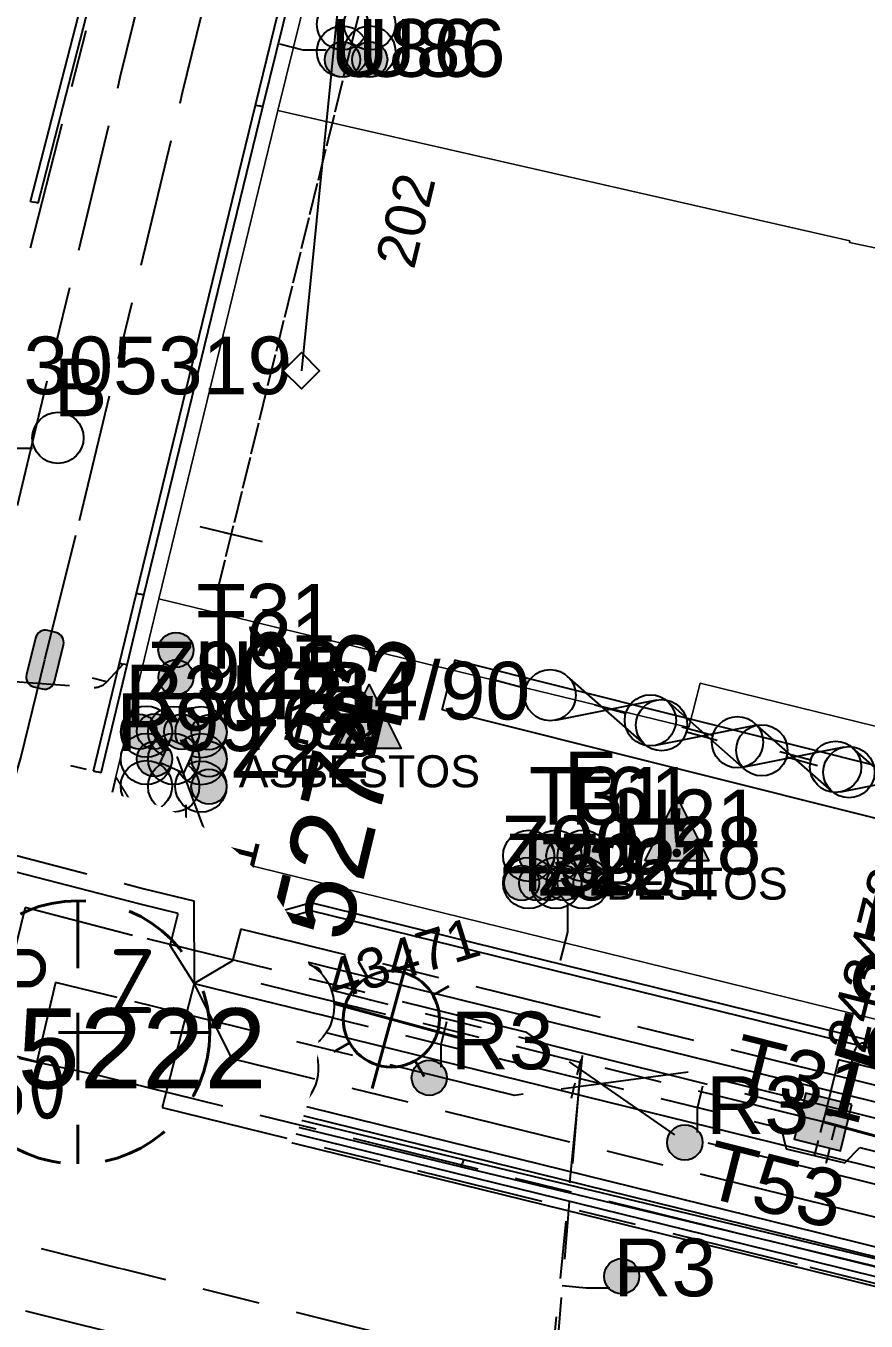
# Model space of a CAD drawing. Header units: metres. Extents: x 313711 to 315840, y 6256069 to 6257554.
# Drawn here: x 315172.16 to 315198.37, y 6256547.59 to 6256588.02 of the extents above; entities that cross this region are included whole.
import ezdxf
from ezdxf.enums import TextEntityAlignment as Align

# ---------------------------------------------------------------- set-up
doc = ezdxf.new("R2010")
doc.units = ezdxf.units.M
for name, pattern in [('Cable Exist OH', [1, 1, 0]), ('Cable Exist UG', [8.2, 4, -1.2, 1.8, -1.2]), ('Dash', [5, 3, -2]), ('DASHED', [0.75, 0.5, -0.25])]:
    doc.linetypes.add(name, pattern=pattern)
doc.layers.get('0').update_dxf_attribs({"color": 6})
for name, color, linetype in [('_User DUCT CONFIGS', 7, 'Continuous'), ('_User EARTHING', 7, 'Continuous'), ('Duct_SP_EXT', 7, 'Continuous'), ('Equip_HV_EXT', 7, 'Continuous'), ('Equip_LV_EXT', 7, 'Continuous'), ('Equip_SL_EXT', 7, 'Continuous'), ('Equip_SP_SL_EXT', 7, 'Continuous'), ('Mains_HV_EXT', 7, 'Continuous'), ('Mains_LV_EXT', 7, 'Continuous'), ('Mains_SL_EXT', 7, 'Continuous'), ('Mains_TR_EXT', 7, 'Continuous'), ('Services_SP_EXT', 7, 'Continuous'), ('Sub_LV_EXT', 7, 'Continuous'), ('SupportsUG_SP_LV_EXT', 7, 'Continuous'), ('SupportsUG_SP_LV_SL_EXT', 7, 'Continuous'), ('Trench_SP_EXT', 7, 'Continuous'), ('UG_Details_SP_MISC', 7, 'Continuous')]:
    doc.layers.add(name, color=color, linetype=linetype)
doc.layers.add('Cadastre Land Parcels_SP_EXT', color=9, linetype='Continuous', lineweight=5)
doc.layers.add('Cadastre Roads_SP_EXT', color=9, linetype='Continuous', lineweight=5)
doc.layers.add('UNKNOWN_FEATURES', color=1, linetype='DASHED', plot=False)
doc.styles.add('COLUMN_LABEL', font='arial.ttf')
doc.styles.add('iecARIAL', font='arial.ttf', dxfattribs={"height": 2})
doc.styles.add('iecNAME', font='times.ttf')
doc.styles.add('IESYMBOL1', font='isocp.shx')
doc.styles.add('PIT_LABEL', font='arial.ttf')
doc.styles.add('POLE_LABEL', font='arial.ttf')
doc.styles.add('SLCP_LABEL', font='arial.ttf', dxfattribs={"height": 3.5})
doc.styles.get("Standard").update_dxf_attribs({"font": 'arial.ttf'})
doc.linetypes.add('Cable E UG', pattern='A,6,-0.5,["E",Standard,S=1.7,R=0,X=0.5,Y=-1],-2.9', length=9.4)
doc.linetypes.add('Cable P UG', pattern='A,6,-0.5,["P",Standard,S=1.7,R=0,X=0.5,Y=-1],-2.9', length=9.4)

# ---------------------------------------------------------------- blocks, each defined once
blk = doc.blocks.new('COLUMN_EXT')
blk.add_hatch(color=256).paths.add_polyline_path([(-1.485, 1.485), (-1.485, -1.485), (1.485, -1.485), (1.485, 1.485)])
blk.add_lwpolyline([(-1.485, -1.485), (1.485, -1.485), (1.485, 1.485), (-1.485, 1.485)], close=True)
for tag, height, style, flags, p in [('ASSET_NUM', 2.5, 'COLUMN_LABEL', 8, (2, 2)), ('STRUCTURE_PLANT_NUMBER', 0.2, 'POLE_LABEL', 9, (1.813, 0.031)), ('STREET_CODE', 0.2, 'COLUMN_LABEL', 9, (1.813, -0.2))]:
    blk.add_attdef(tag, text='', height=height, dxfattribs=dict(style=style, flags=flags)).set_placement(p, align=Align.MIDDLE_LEFT)
at = {"flags": 9}
for tag, p in [('OWNED_BY', (1.813, -0.6)), ('STATE', (1.813, -0.8)), ('COLUMN_TYPE', (1.813, -0.4)), ('STREETNAME', (1.813, -1.6)), ('USAGE', (1.813, -1)), ('LEGEND', (1.813, -1.2)), ('LOCATION', (1.813, -1.4)), ('SUBURB', (1.813, -1.8)), ('NOTES', (1.813, -2))]:
    blk.add_attdef(tag, text='', height=0.2, dxfattribs=at).set_placement(p, align=Align.MIDDLE_LEFT)
at = {"flags": 1}
blk.add_attdef('Z', (1.813, -2.351), '', height=0.2, dxfattribs=at)
blk = doc.blocks.new('PILLAR_EXT')
blk.add_hatch(color=256).paths.add_polyline_path([(-2.475, 0.99), (-2.475, -0.99), (2.475, -0.99), (2.475, 0.99)])
blk.add_lwpolyline([(-2.475, -0.99), (2.475, -0.99), (2.475, 0.99), (-2.475, 0.99)], close=True)
at = {"style": 'iecARIAL', "flags": 8}
blk.add_attdef('ASSET_NUM', (1.5, 3.5), '', height=2.5, dxfattribs=at)
for tag, p, flags in [('OWNED_BY', (0, -0.2), 9), ('STATE', (0, -0.4), 9), ('SUPPORT_TYPE', (0, -0.6), 9), ('USAGE', (0, -0.8), 9), ('LEGEND', (0, -1), 9), ('STREETNAME', (0, -1.8), 9), ('LOCATION', (0, -1.2), 9), ('NOTES', (0, -1.4), 9), ('PARENT', (0, -1.6), 9), ('SUBURB', (0, -2), 1)]:
    blk.add_attdef(tag, p, '', height=0.2, dxfattribs=dict(flags=flags))
blk = doc.blocks.new('DUCT_EXT')
blk.add_circle((0, 0.8), 0.8)
at = {"flags": 1}
blk.add_attdef('Z', (0, 0), '', height=0.2, dxfattribs=at)
at = {"flags": 9}
for tag, p in [('DUCT_CODE', (0, 0)), ('XSECT_TYPE', (0, -0.2)), ('FB_REFERENCE', (0, -0.4)), ('STATE', (0, -0.6)), ('NOTES', (0, -0.8))]:
    blk.add_attdef(tag, text='', height=0.2, dxfattribs=at).set_placement(p, align=Align.MIDDLE_LEFT)
blk = doc.blocks.new('SL_LANTERN_EXT')
at = {"lineweight": 40}
for p, q in [((0, 1.968), (0, 6.468)), ((-1.459, 5.676), (-1.061, 5.278)), ((1.458, 5.676), (1.06, 5.278)), ((-2.25, 4.218), (2.25, 4.218)), ((-1.459, 2.759), (-1.061, 3.157)), ((1.458, 2.759), (1.06, 3.157)), ((0, 0), (0, 2.721))]:
    blk.add_line(p, q, dxfattribs=at)
blk.add_circle((0, 4.218), 1.5, dxfattribs=at)
at = {"style": 'iecARIAL', "flags": 8}
blk.add_attdef('ASSET_NUM', (1.5, 1.5), '', height=2.5, dxfattribs=at)
for tag, p, height, flags in [('CONSTRUCTED_VOLTAGE', (0.981, -0.653), 0.2, 9), ('CONTROL_TYPE', (0.981, -0.853), 0.2, 9), ('LNUMBER', (2.181, -3.253), 2.5, 8), ('LANTERN_PURPOSE', (0.981, -1.053), 0.2, 9), ('LANTERN_TYPE', (0.981, -1.253), 0.2, 9), ('OPERATING_VOLTAGE', (0.981, -1.653), 0.2, 9), ('NO_PHASES', (0.981, -1.453), 0.2, 9), ('ORIENTATION', (0.981, -1.853), 0.2, 9), ('OWNED_BY', (0.981, -2.053), 0.2, 9), ('STATE', (0.981, -2.253), 0.2, 9), ('USAGE', (0.981, -2.453), 0.2, 9), ('CEXIST', (0.981, -2.653), 0.2, 9), ('CNEW', (0.981, -2.853), 0.2, 9), ('CNUMBER', (0.981, -3.053), 0.2, 9), ('CREMOVE', (0.981, -3.253), 0.2, 9), ('CREPLACE', (0.981, -3.453), 0.2, 9), ('LKINGHEIGHT', (0.981, -3.653), 0.2, 9), ('LBRACKET', (0.981, -3.853), 0.2, 9), ('LBRACKETVOCAB', (0.981, -4.053), 0.2, 9), ('LCATEGORY', (0.981, -4.253), 0.2, 9), ('LCHARGE1', (0.981, -4.453), 0.2, 9), ('LCHARGE1PERCENT', (0.981, -4.653), 0.2, 9), ('LCHARGE2', (0.981, -4.853), 0.2, 9), ('LCHARGE2PERCENT', (0.981, -5.053), 0.2, 9), ('LCHARGE3', (0.981, -5.253), 0.2, 9), ('LCHARGE3PERCENT', (0.981, -5.453), 0.2, 9), ('LEXIST', (0.981, -5.653), 0.2, 9), ('LLAMP', (0.981, -5.853), 0.2, 9), ('LLAMPVOCAB', (0.981, -6.053), 0.2, 9), ('LMAST', (0.981, -6.253), 0.2, 9), ('LMASTVOCAB', (0.981, -6.453), 0.2, 9), ('LNEW', (0.981, -6.653), 0.2, 9), ('LANTNUMBER', (0.981, -6.853), 0.2, 9), ('LOUTREACH', (0.981, -7.253), 0.2, 9), ('LOUTREACHVOCAB', (0.981, -7.453), 0.2, 9), ('LRATECODE', (0.981, -7.653), 0.2, 9), ('LREMOVE', (0.981, -7.853), 0.2, 9), ('LREPLACE', (0.981, -8.053), 0.2, 9), ('LTYPE', (0.981, -8.253), 0.2, 9), ('LTYPEVOCAB', (0.981, -8.453), 0.2, 9), ('LEGEND', (0.981, -8.653), 0.2, 9), ('LOCATION', (0.981, -8.853), 0.2, 9), ('NOTES', (0.981, -9.053), 0.2, 9), ('STREETNAME', (0.981, -9.253), 0.2, 9), ('SUBURB', (0.981, -9.453), 0.2, 1)]:
    blk.add_attdef(tag, p, '', height=height, dxfattribs=dict(flags=flags))
blk = doc.blocks.new('CCP_EXT')
at = {"flags": 9}
for tag, p in [('OWNED_BY', (0, -1)), ('USAGE', (0, -1.2)), ('LEGEND', (0, -1.4)), ('LIFE_SUPPORT', (0, -1.6)), ('STATE', (0, -1.8)), ('NOTES', (0, -2))]:
    blk.add_attdef(tag, text='', height=0.2, dxfattribs=at).set_placement(p, align=Align.MIDDLE_LEFT)
blk.add_wipeout([(0, 0.566), (0.566, 0), (0, -0.566), (-0.566, 0)])
blk.add_lwpolyline([(-0.566, 0), (0, 0.566), (0.566, 0), (0, -0.566), (-0.566, 0)])
at = {"flags": 1}
blk.add_attdef('Z', (0, 0), '', height=0.2, dxfattribs=at)
at = {"flags": 9}
for tag, p in [('CCP_TYPE', (0, 0)), ('CONSTRUCTED_VOLTAGE', (0, -0.2)), ('NO_PHASES', (0, -0.4)), ('OPERATING_VOLTAGE', (0, -0.6)), ('ORIENTATION', (0, -0.8))]:
    blk.add_attdef(tag, text='', height=0.2, dxfattribs=at).set_placement(p, align=Align.MIDDLE_LEFT)
blk = doc.blocks.new('HV_STJ_EXT')
h = blk.add_hatch(color=256)
edge = h.paths.add_edge_path()
edge.add_ellipse((-0.586, 0.131), major_axis=(0.226, 0.226), ratio=1, start_angle=45, end_angle=135)
edge.add_line((-0.906, 0.131), (-0.906, -0.131))
edge.add_ellipse((-0.586, -0.131), major_axis=(0.226, 0.226), ratio=1, start_angle=135, end_angle=225)
edge.add_line((-0.586, -0.451), (0.586, -0.451))
edge.add_ellipse((0.586, -0.131), major_axis=(-0.226, 0.226), ratio=1, start_angle=135, end_angle=225)
edge.add_line((0.906, -0.131), (0.906, 0.131))
edge.add_ellipse((0.586, 0.131), major_axis=(-0.226, 0.226), ratio=1, start_angle=225, end_angle=315)
edge.add_line((0.586, 0.451), (-0.586, 0.451))
blk.add_lwpolyline([(-0.906, 0.131), (-0.906, -0.131, 0.414214), (-0.586, -0.451), (0.586, -0.451, 0.414214), (0.906, -0.131), (0.906, 0.131, 0.414214), (0.586, 0.451), (-0.586, 0.451, 0.414214)], format="xyb", close=True)
for tag, flags, p in [('ORIENTATION', 9, (1.5, 0)), ('USAGE', 9, (1.5, -0.2)), ('LEGEND', 9, (1.5, -0.4)), ('Z', 1, (1.5, -0.8)), ('NOTES', 9, (1.5, -0.6))]:
    blk.add_attdef(tag, text='', height=0.2, dxfattribs=dict(flags=flags)).set_placement(p, align=Align.MIDDLE_LEFT)
blk = doc.blocks.new('WARNING_FEATURE_EXT')
h = blk.add_hatch(color=2)
h.dxf.hatch_style = 1
h.paths.add_polyline_path([(0.001, 1.995), (-0.994, -0.001), (0.997, -0.001)])
at = {"color": 18, "true_color": 0x000000}
blk.add_lwpolyline([(-0.994, -0.001), (0.001, 1.995), (0.997, -0.001)], close=True, dxfattribs=at)
at = {"color": 18, "true_color": 0x000000, "insert": (0.001, 0.872), "char_height": 1.5, "attachment_point": 5, "line_spacing_factor": 1.5, "style": 'iecNAME'}
blk.add_mtext_dynamic_manual_height_columns('!', width=1.5, gutter_width=4, heights=[0], dxfattribs=at)
at = {"color": 2, "flags": 1}
for tag, p in [('STATE', (1.191, 2.008)), ('HAZMAT_ID', (1.191, 0.723))]:
    blk.add_attdef(tag, p, '', height=0.8, dxfattribs=at)
at = {"color": 2}
blk.add_attdef('WARNING_TYPE', text='', height=1, dxfattribs=at).set_placement((-4.067, -1.217), (4.875, -1.217), align=Align.ALIGNED)
at = {"color": 2, "flags": 1}
blk.add_attdef('WARNING_DESC', text='', height=0.8, dxfattribs=at).set_placement((1.191, -0.562), align=Align.MIDDLE_CENTER)
blk = doc.blocks.new('LV_UG_LINKS_OPEN_EXT')
for p, q in [((-0.249, 1.473), (-0.249, 2.22)), ((0.249, 1.473), (0.249, 2.22)), ((-0.249, -1.473), (-0.249, -2.22)), ((0.249, -1.473), (0.249, -2.22))]:
    blk.add_line(p, q)
at = {"flags": 9}
for tag, p in [('ACTUAL_STATUS', (0, 0)), ('CONSTRUCTED_VOLTAGE', (0, -0.2)), ('NO_PHASES', (0, -0.4)), ('OPERATING_VOLTAGE', (0, -0.6)), ('ORIENTATION', (0, -0.8)), ('STATE', (0, -1)), ('SWITCH_TYPE', (0, -1.2)), ('USAGE', (0, -1.4)), ('NOTES', (0, -1.6))]:
    blk.add_attdef(tag, text='', height=0.2, dxfattribs=at).set_placement(p, align=Align.MIDDLE_LEFT)
at = {"flags": 1}
blk.add_attdef('Z', (0, 0), '', height=0.2, dxfattribs=at)
blk.add_wipeout([(-0.249, 1.473), (-0.432, 1.43), (-0.608, 1.365), (-0.774, 1.278), (-0.928, 1.171), (-1.067, 1.045), (-1.19, 0.903), (-1.294, 0.747), (-1.377, 0.579), (-1.439, 0.402), (-1.478, 0.218), (-1.494, 0.031), (-1.486, -0.156), (-1.455, -0.341), (-1.4, -0.521), (-1.324, -0.692), (-1.227, -0.853), (-1.11, -1), (-0.976, -1.131), (-0.827, -1.244), (-0.664, -1.338), (-0.491, -1.411), (-0.311, -1.461), (-0.125, -1.489), (0.062, -1.493), (0.249, -1.473), (0.432, -1.43), (0.608, -1.365), (0.774, -1.278), (0.928, -1.171), (1.067, -1.045), (1.19, -0.903), (1.294, -0.747), (1.377, -0.579), (1.439, -0.402), (1.478, -0.218), (1.494, -0.031), (1.486, 0.156), (1.455, 0.341), (1.4, 0.521), (1.324, 0.692), (1.227, 0.853), (1.11, 1), (0.976, 1.131), (0.827, 1.244), (0.664, 1.338), (0.491, 1.411), (0.311, 1.461), (0.125, 1.489), (-0.062, 1.493)])
blk.add_lwpolyline([(0, -1.494, 1), (0, 1.494, 1)], format="xyb", close=True)
blk = doc.blocks.new('LV_UG_LINKS_CLOSED_EXT')
blk.add_wipeout([(-1.056, 1.057), (-1.18, 0.916), (-1.286, 0.761), (-1.371, 0.594), (-1.435, 0.417), (-1.476, 0.234), (-1.493, 0.047), (-1.487, -0.14), (-1.458, -0.326), (-1.406, -0.506), (-1.331, -0.678), (-1.236, -0.839), (-1.121, -0.988), (-0.988, -1.12), (-0.84, -1.235), (-0.679, -1.331), (-0.506, -1.406), (-0.326, -1.458), (-0.141, -1.487), (0.047, -1.493), (0.233, -1.476), (0.416, -1.435), (0.593, -1.371), (0.76, -1.286), (0.915, -1.181), (1.056, -1.057), (1.18, -0.916), (1.286, -0.761), (1.371, -0.594), (1.435, -0.417), (1.476, -0.234), (1.493, -0.047), (1.487, 0.14), (1.458, 0.326), (1.406, 0.506), (1.331, 0.678), (1.236, 0.839), (1.121, 0.988), (0.988, 1.12), (0.84, 1.235), (0.679, 1.331), (0.506, 1.406), (0.326, 1.458), (0.141, 1.487), (-0.047, 1.493), (-0.233, 1.476), (-0.416, 1.435), (-0.593, 1.371), (-0.76, 1.286), (-0.915, 1.181)])
for p, q in [((-0.25, -1.479), (-0.25, 1.479)), ((0.25, -1.479), (0.25, 1.479))]:
    blk.add_line(p, q)
blk.add_circle((0, 0), 1.5)
at = {"flags": 9}
for tag, p in [('ACTUAL_STATUS', (0, 0)), ('CONSTRUCTED_VOLTAGE', (0, -0.2)), ('NO_PHASES', (0, -0.4)), ('OPERATING_VOLTAGE', (0, -0.6)), ('ORIENTATION', (0, -0.8)), ('STATE', (0, -1)), ('SWITCH_TYPE', (0, -1.2)), ('USAGE', (0, -1.4)), ('NOTES', (0, -1.6))]:
    blk.add_attdef(tag, text='', height=0.2, dxfattribs=at).set_placement(p, align=Align.MIDDLE_LEFT)
at = {"flags": 1}
blk.add_attdef('Z', (0, 0), '', height=0.2, dxfattribs=at)
blk = doc.blocks.new('End Shackle_EXT')
at = {"flags": 9}
for tag, p in [('OPERATING_VOLTAGE', (0, -0.6)), ('ORIENTATION', (0, -0.8)), ('OWNED_BY', (0, -1)), ('STATE', (0, -1.2)), ('USAGE', (0, -1.4)), ('NOTES', (0, -1.6))]:
    blk.add_attdef(tag, text='', height=0.2, dxfattribs=at).set_placement(p, align=Align.MIDDLE_LEFT)
blk.add_wipeout([(0, 0.253), (1.815, 0.253), (1.815, -0.253), (0, -0.253)])
blk.add_line((1.815, -1), (1.815, 1))
at = {"flags": 1}
blk.add_attdef('Z', (0, 0), '', height=0.2, dxfattribs=at)
at = {"flags": 9}
for tag, p in [('CONNECTOR_TYPE', (0, 0)), ('CONSTRUCTED_VOLTAGE', (0, -0.2)), ('NO_PHASES', (0, -0.4))]:
    blk.add_attdef(tag, text='', height=0.2, dxfattribs=at).set_placement(p, align=Align.MIDDLE_LEFT)
blk = doc.blocks.new('CABLE_LARGE_EXT')
h = blk.add_hatch(color=256)
edge = h.paths.add_edge_path()
edge.add_arc((0, 0.55), 0.55, 0, 360)
blk.add_circle((0, 0.55), 0.55)
at = {"flags": 1}
blk.add_attdef('Z', (0, 0), '', height=0.2, dxfattribs=at)
at = {"flags": 9}
for tag, p in [('COND_CODE', (0, 0)), ('STATE', (0, -0.4)), ('FB_REFERENCE', (0, -0.2)), ('XSECT_SIZE', (0, -0.6)), ('NOTES', (0, -0.8))]:
    blk.add_attdef(tag, text='', height=0.2, dxfattribs=at).set_placement(p, align=Align.MIDDLE_LEFT)
blk = doc.blocks.new('PIT_EXT')
blk.add_hatch(color=256).paths.add_polyline_path([(-2.475, 0.99), (2.475, 0.99), (2.475, -0.99), (-2.475, -0.99)])
at = {"lineweight": -3}
blk.add_lwpolyline([(-2.475, 0.99), (2.475, 0.99), (2.475, -0.99), (-2.475, -0.99)], close=True, dxfattribs=at)
at = {"style": 'PIT_LABEL'}
for tag, height, flags, p in [('ASSET_NUM', 2.5, 8, (2, 2)), ('STREET_CODE', 0.2, 9, (0, -0.2))]:
    blk.add_attdef(tag, text='', height=height, dxfattribs=dict(at, flags=flags)).set_placement(p, align=Align.MIDDLE_LEFT)
at = {"flags": 1}
blk.add_attdef('Z', (0, 0), '', height=0.2, dxfattribs=at)
at = {"flags": 9}
for tag, p in [('OWNED_BY', (0, -0.4)), ('STATE', (0, -0.6)), ('SUPPORT_TYPE', (0, -0.8)), ('USAGE', (0, -1)), ('LOCATION', (0, -1.2)), ('NOTES', (0, -1.4))]:
    blk.add_attdef(tag, text='', height=0.2, dxfattribs=at).set_placement(p, align=Align.MIDDLE_LEFT)
blk = doc.blocks.new('SLCP_ZELL_EXT')
blk.add_wipeout([(-0.236, 7.5), (-0.706, 7.47), (-1.174, 7.411), (-1.637, 7.323), (-2.093, 7.206), (-2.542, 7.06), (-2.98, 6.887), (-3.407, 6.686), (-3.82, 6.459), (-4.218, 6.206), (-4.599, 5.929), (-4.962, 5.629), (-5.306, 5.306), (-5.629, 4.962), (-5.929, 4.599), (-6.206, 4.218), (-6.459, 3.82), (-6.686, 3.407), (-6.887, 2.98), (-7.06, 2.542), (-7.206, 2.093), (-7.323, 1.637), (-7.411, 1.174), (-7.47, 0.706), (-7.5, 0.236), (-7.5, -0.236), (-7.47, -0.706), (-7.411, -1.174), (-7.323, -1.637), (-7.206, -2.093), (-7.06, -2.542), (-6.887, -2.98), (-6.686, -3.407), (-6.459, -3.82), (-6.206, -4.218), (-5.929, -4.599), (-5.629, -4.962), (-5.306, -5.306), (-4.962, -5.629), (-4.599, -5.929), (-4.218, -6.206), (-3.82, -6.459), (-3.407, -6.686), (-2.98, -6.887), (-2.542, -7.06), (-2.093, -7.206), (-1.637, -7.323), (-1.174, -7.411), (-0.706, -7.47), (-0.236, -7.5), (0.236, -7.5), (0.706, -7.47), (1.174, -7.411), (1.637, -7.323), (2.093, -7.206), (2.542, -7.06), (2.98, -6.887), (3.407, -6.686), (3.82, -6.459), (4.218, -6.206), (4.599, -5.929), (4.962, -5.629), (5.306, -5.306), (5.629, -4.962), (5.929, -4.599), (6.206, -4.218), (6.459, -3.82), (6.686, -3.407), (6.887, -2.98), (7.06, -2.542), (7.206, -2.093), (7.323, -1.637), (7.411, -1.174), (7.47, -0.706), (7.5, -0.236), (7.5, 0.236), (7.47, 0.706), (7.411, 1.174), (7.323, 1.637), (7.206, 2.093), (7.06, 2.542), (6.887, 2.98), (6.686, 3.407), (6.459, 3.82), (6.206, 4.218), (5.929, 4.599), (5.629, 4.962), (5.306, 5.306), (4.962, 5.629), (4.599, 5.929), (4.218, 6.206), (3.82, 6.459), (3.407, 6.686), (2.98, 6.887), (2.542, 7.06), (2.093, 7.206), (1.637, 7.323), (1.174, 7.411), (0.706, 7.47), (0.236, 7.5)])
at = {"linetype": 'Dash', "lineweight": 40, "ltscale": 0.7}
for p, q in [((0, 4.109), (0, -4.109)), ((-4.109, 0), (4.109, 0))]:
    blk.add_line(p, q, dxfattribs=at)
blk.add_circle((0, 0), 4.109, dxfattribs=at)
at = {"lineweight": 40, "style": 'IESYMBOL1'}
for s, p in [('P', (-1.604, 0)), ('Z', (1.702, 0)), ('60', (-1.612, -3.312))]:
    blk.add_text(s, height=2, dxfattribs=at).set_placement(p, align=Align.BOTTOM_CENTER)
at = {"style": 'SLCP_LABEL'}
for tag, height, flags, p in [('ASSET_NUM', 2.5, 8, (2, 2)), ('STREET_CODE', 0.2, 9, (0, -0.2))]:
    blk.add_attdef(tag, text='', height=height, dxfattribs=dict(at, flags=flags)).set_placement(p, align=Align.MIDDLE_LEFT)
at = {"flags": 1}
blk.add_attdef('Z', (0, 0), '', height=0.2, dxfattribs=at)
at = {"flags": 9}
for tag, p in [('CONSTRUCTED_VOLTAGE', (0, -0.4)), ('CONTROL_TYPE', (0, -0.6)), ('NO_PHASES', (0, -0.8)), ('OPERATING_VOLTAGE', (0, -1)), ('ORIENTATION', (0, -1.2)), ('OWNED_BY', (0, -1.4)), ('USAGE', (0, -1.6)), ('STATE', (0, -2)), ('LOCATION', (0, -1.8)), ('NOTES', (0, -2.2))]:
    blk.add_attdef(tag, text='', height=0.2, dxfattribs=at).set_placement(p, align=Align.MIDDLE_LEFT)
blk = doc.blocks.new('LV_UG_DFUSE_CLOSED_EXT')
for points in [[(5.04, 0.726), (2.156, -0.717)], [(5.049, -0.707), (2.156, 0.717)], [(1, 0), (0, 0)], [(6.2, 0.013), (7.2, 0.013)]]:
    blk.add_lwpolyline(points)
for centre in [(5.4, 0.011), (1.8, 0)]:
    blk.add_circle(centre, 0.8)
at = {"flags": 9}
for tag, p in [('ACTUAL_STATUS', (0, 0)), ('CONSTRUCTED_VOLTAGE', (0, -0.2)), ('NO_PHASES', (0, -0.4)), ('OPERATING_VOLTAGE', (0, -0.6)), ('ORIENTATION', (0, -0.8)), ('STATE', (0, -1)), ('SWITCH_TYPE', (0, -1.2)), ('USAGE', (0, -1.4)), ('NOTES', (0, -1.6))]:
    blk.add_attdef(tag, text='', height=0.2, dxfattribs=at).set_placement(p, align=Align.MIDDLE_LEFT)
at = {"flags": 1}
blk.add_attdef('Z', (0, 0), '', height=0.2, dxfattribs=at)

msp = doc.modelspace()

# ---------------------------------------------------------------- linework, layer by layer
at = {"layer": '_User DUCT CONFIGS'}
for points in [[(315181.511, 6256587.267), (315180.811, 6256587.267), (315180.083, 6256587.447)], [(315172.359, 6256574.831), (315171.54, 6256574.831), (315170.584, 6256575.075)], [(315177.152, 6256567.213), (315177.152, 6256566.594)], [(315177.149, 6256563.707), (315177.149, 6256562.842), (315176.841, 6256561.628)], [(315176.81, 6256561.497), (315176.467, 6256560.274)], [(315189.056, 6256560.624), (315189.056, 6256559.734), (315188.827, 6256558.84)], [(315178.501, 6256557.88), (315178.501, 6256558.361), (315178.571, 6256558.642)], [(315178.606, 6256558.798), (315178.651, 6256558.975)], [(315185.111, 6256555.512), (315185.111, 6256556.223), (315185.292, 6256556.943)], [(315193.111, 6256553.479), (315193.111, 6256554.233), (315193.271, 6256554.934)], [(315190.37, 6256548.617), (315189.632, 6256548.617), (315188.886, 6256548.693)]]:
    msp.add_lwpolyline(points, dxfattribs=at)
at = {"layer": 'Cadastre Land Parcels_SP_EXT', "linetype": 'Continuous'}
for points in [[(315211.871, 6256587.582), (315210.39, 6256587.892), (315204.375, 6256589.21), (315201.99, 6256589.791), (315200.016, 6256590.263), (315182.238, 6256594.385), (315180.018, 6256585.379), (315197.862, 6256581.314), (315197.85, 6256581.259), (315205.569, 6256579.635), (315205.545, 6256579.523), (315206.752, 6256579.266), (315209.671, 6256578.634), (315211.871, 6256587.582)], [(315204.202, 6256569.322), (315204.796, 6256571.902), (315206.752, 6256579.266), (315205.545, 6256579.523), (315205.569, 6256579.635), (315197.85, 6256581.259), (315197.862, 6256581.314), (315180.018, 6256585.379), (315176.306, 6256570.139), (315192.844, 6256566.122), (315193.188, 6256567.501), (315202.376, 6256565.239), (315204.202, 6256569.322)], [(315176.306, 6256570.139), (315174.965, 6256564.576), (315176.203, 6256562.542), (315198.527, 6256557.041), (315201.753, 6256556.245), (315203.954, 6256555.703), (315205.978, 6256564.354), (315202.376, 6256565.239), (315193.188, 6256567.501), (315192.844, 6256566.122), (315176.306, 6256570.139)]]:
    msp.add_lwpolyline(points, close=True, dxfattribs=at)
at = {"layer": 'Cadastre Roads_SP_EXT', "linetype": 'Continuous'}
msp.add_lwpolyline([(315222.929, 6256550.959), (315217.956, 6256552.201), (315213.304, 6256553.364), (315208.599, 6256554.541), (315203.954, 6256555.703), (315201.753, 6256556.245), (315198.527, 6256557.041), (315176.203, 6256562.542), (315170.346, 6256555.388), (315169.366, 6256554.193), (315163.464, 6256546.982), (315184.182, 6256541.818), (315207.255, 6256536.036), (315216.042, 6256533.835), (315222.929, 6256550.959)], close=True, dxfattribs=at)
at = {"layer": 'Duct_SP_EXT'}
for p, q in [((315172.306, 6256582.542), (315175.977, 6256596.831)), ((315172.538, 6256582.482), (315176.21, 6256596.772)), ((315179.319, 6256585.55), (315181.539, 6256594.557)), ((315179.552, 6256585.493), (315181.772, 6256594.5)), ((315179.319, 6256585.55), (315179.435, 6256585.521)), ((315179.552, 6256585.493), (315179.435, 6256585.521)), ((315172.306, 6256582.542), (315172.422, 6256582.512)), ((315172.538, 6256582.482), (315172.422, 6256582.512)), ((315175.08, 6256568.126), (315175.606, 6256570.308)), ((315175.313, 6256568.069), (315175.839, 6256570.252)), ((315175.606, 6256570.308), (315175.723, 6256570.28)), ((315175.839, 6256570.252), (315175.723, 6256570.28)), ((315174.269, 6256564.762), (315175.08, 6256568.126)), ((315174.503, 6256564.706), (315175.313, 6256568.069)), ((315175.08, 6256568.126), (315175.197, 6256568.098)), ((315175.08, 6256568.126), (315175.197, 6256568.098)), ((315175.313, 6256568.069), (315175.197, 6256568.098)), ((315175.313, 6256568.069), (315175.197, 6256568.098)), ((315174.269, 6256564.762), (315174.386, 6256564.734)), ((315174.503, 6256564.706), (315174.386, 6256564.734)), ((315181.054, 6256560.646), (315178.298, 6256559.861)), ((315181.054, 6256560.646), (315181.056, 6256560.522)), ((315181.059, 6256560.398), (315178.363, 6256559.63)), ((315181.059, 6256560.398), (315181.056, 6256560.522)), ((315178.298, 6256559.861), (315178.331, 6256559.746)), ((315178.363, 6256559.63), (315178.331, 6256559.746)), ((315198.307, 6256556.148), (315198.335, 6256556.264)), ((315198.307, 6256556.148), (315198.335, 6256556.264)), ((315198.364, 6256556.381), (315198.335, 6256556.264)), ((315198.364, 6256556.381), (315198.335, 6256556.264)), ((315198.364, 6256556.381), (315201.591, 6256555.585)), ((315198.307, 6256556.148), (315201.533, 6256555.352)), ((315185.808, 6256552.637), (315185.78, 6256552.52)), ((315185.808, 6256552.637), (315203.308, 6256548.427)), ((315185.752, 6256552.403), (315185.78, 6256552.52)), ((315185.752, 6256552.403), (315203.252, 6256548.193))]:
    msp.add_line(p, q, dxfattribs=at)
at = {"layer": 'Mains_SL_EXT', "linetype": 'Cable Exist UG'}
for points in [[(315172.298, 6256581.091), (315176.595, 6256597.816), (315176.847, 6256601.795), (315179.477, 6256612.19)], [(315231.039, 6256565.853), (315231.168, 6256564.257), (315231.168, 6256564.257), (315227.665, 6256549.764), (315227.315, 6256548.317), (315222.565, 6256549.503), (315222.565, 6256549.503), (315217.593, 6256550.745), (315212.94, 6256551.908), (315208.235, 6256553.086), (315203.593, 6256554.247), (315201.394, 6256554.789), (315198.168, 6256555.584), (315197.933, 6256555.642), (315197.506, 6256555.748), (315197.027, 6256553.806)], [(315188.536, 6256544.335), (315189.482, 6256555.665)], [(315197.027, 6256553.806), (315189.482, 6256555.665)]]:
    msp.add_lwpolyline(points, dxfattribs=at)
at = {"layer": 'Sub_LV_EXT'}
for p, q in [((315185.539, 6256568.22), (315185.344, 6256567.444)), ((315204.212, 6256563.537), (315185.539, 6256568.22)), ((315185.149, 6256566.668), (315185.344, 6256567.444)), ((315203.823, 6256561.985), (315185.149, 6256566.668))]:
    msp.add_line(p, q, dxfattribs=at)
at = {"layer": 'Trench_SP_EXT', "linetype": 'Cable Exist UG'}
for points in [[(315169.527, 6256567.715), (315174.286, 6256567.369), (315174.286, 6256567.369, 0.220289), (315174.685, 6256567.548), (315174.685, 6256567.548), (315175.197, 6256568.098)], [(315177.679, 6256560.248), (315177.443, 6256561.065), (315177.443, 6256561.065, 0.259513), (315177.028, 6256561.515), (315177.028, 6256561.515), (315175.728, 6256561.835), (315175.728, 6256561.835, -0.133804), (315175.654, 6256561.904), (315175.654, 6256561.904), (315175.051, 6256562.896), (315175.051, 6256562.896, -0.357595), (315175.171, 6256563.319), (315175.171, 6256563.319), (315175.579, 6256563.567)], [(315197.093, 6256554.055), (315197.22, 6256554.023), (315197.22, 6256554.023, 0.387499), (315197.55, 6256554.23), (315197.55, 6256554.23), (315198.029, 6256556.069), (315198.029, 6256556.069, -0.376974), (315198.335, 6256556.264)]]:
    msp.add_lwpolyline(points, format="xyb", dxfattribs=at)
for points in [[(315177.665, 6256559.176), (315177.714, 6256559.373)], [(315178.235, 6256559.365), (315179.366, 6256558.51)], [(315179.57, 6256558.459), (315189.529, 6256555.956)], [(315188.318, 6256543.739), (315189.529, 6256555.956)], [(315189.529, 6256555.956), (315197.093, 6256554.055)]]:
    msp.add_lwpolyline(points, dxfattribs=at)
at = {"layer": 'UG_Details_SP_MISC', "linetype": 'Cable Exist UG', "flags": 128}
msp.add_lwpolyline([(315188.536, 6256544.335), (315189.161, 6256551.826)], dxfattribs=at)
at = {"layer": 'UNKNOWN_FEATURES'}
for points in [[(315174.685, 6256567.548), (315174.235, 6256567.659)], [(315173.547, 6256564.93), (315174.386, 6256564.734)], [(315174.965, 6256564.576), (315173.947, 6256560.442)], [(315173.134, 6256563.296), (315176.203, 6256562.542)], [(315177.236, 6256559.493), (315178.206, 6256559.249), (315178.401, 6256560.025), (315177.431, 6256560.269), (315177.236, 6256559.493)], [(315177.063, 6256559.327), (315178.283, 6256559.02), (315178.172, 6256558.579), (315176.952, 6256558.886), (315177.063, 6256559.327)], [(315189.174, 6256554.544), (315189.529, 6256555.956)], [(315197.121, 6256552.523), (315197.55, 6256554.23)], [(315196.764, 6256552.745), (315197.093, 6256554.055)]]:
    msp.add_lwpolyline(points, dxfattribs=at)

# ---------------------------------------------------------------- block references
at = {"layer": '_User DUCT CONFIGS'}
for name, p, rotation in [('DUCT_EXT', (315182.034, 6256587.269), 0.03147436705543784), ('DUCT_EXT', (315182.884, 6256587.269), 0.03147383344699506), ('DUCT_EXT', (315182.034, 6256586.419), 0.03147436705543784), ('DUCT_EXT', (315182.884, 6256586.419), 0.03147436705543784), ('DUCT_EXT', (315173.159, 6256574.359), 0.03147383344699506), ('CABLE_LARGE_EXT', (315177.389, 6256568.536), 90.0000000000002), ('CABLE_LARGE_EXT', (315177.39, 6256567.686), 90.0000000000002), ('DUCT_EXT', (315176.72, 6256565.987), 90.0000000000002), ('DUCT_EXT', (315177.571, 6256565.975), 90.0000000000002), ('DUCT_EXT', (315178.422, 6256565.973), 90.0000000000002), ('DUCT_EXT', (315176.719, 6256565.135), 89.94547106992339), ('DUCT_EXT', (315177.57, 6256565.133), 89.94547106992339), ('DUCT_EXT', (315178.422, 6256565.13), 90.0000000000002), ('DUCT_EXT', (315176.717, 6256564.286), 89.94547106992339), ('DUCT_EXT', (315177.568, 6256564.274), 89.94547106992339), ('DUCT_EXT', (315178.419, 6256564.272), 90.0000000000002), ('DUCT_EXT', (315188.643, 6256562.114), 90.0314743671105), ('CABLE_LARGE_EXT', (315188.643, 6256562.114), 89.95371849291912), ('DUCT_EXT', (315189.493, 6256562.114), 90.0314743671105), ('CABLE_LARGE_EXT', (315189.493, 6256562.114), 89.95371849291912), ('DUCT_EXT', (315190.343, 6256562.115), 90.0314743671105), ('CABLE_LARGE_EXT', (315190.343, 6256562.115), 89.95371849291912), ('DUCT_EXT', (315188.644, 6256561.264), 90.03147383350176), ('DUCT_EXT', (315189.494, 6256561.264), 90.0314743671105), ('DUCT_EXT', (315190.344, 6256561.265), 90.03147383350176), ('CABLE_LARGE_EXT', (315188.175, 6256561.264), 90.0000000000002), ('CABLE_LARGE_EXT', (315188.644, 6256561.264), 90.0000000000002), ('CABLE_LARGE_EXT', (315189.015, 6256561.264), 89.95371849291912), ('CABLE_LARGE_EXT', (315189.494, 6256561.264), 89.95371849291912), ('CABLE_LARGE_EXT', (315190.344, 6256561.265), 90.0000000000002), ('DUCT_EXT', (315178.727, 6256557.536), 90.03488049075348), ('DUCT_EXT', (315178.727, 6256557.08), 89.97704052531128), ('CABLE_LARGE_EXT', (315185.292, 6256555.184), 89.96219826859473), ('CABLE_LARGE_EXT', (315193.264, 6256553.163), 90.02025684733786)]:
    msp.add_blockref(name, p, dxfattribs=dict(at, rotation=rotation))
for p in [(315182.034, 6256586.419), (315182.884, 6256586.419), (315190.743, 6256548.438)]:
    msp.add_blockref('CABLE_LARGE_EXT', p, dxfattribs=at)
at = {"layer": '_User EARTHING'}
ref = msp.add_blockref('WARNING_FEATURE_EXT', (315182.863, 6256565.467), dxfattribs=at)
ref.add_attrib('WARNING_TYPE', 'ASBESTOS', (315178.796, 6256564.251), dxfattribs={"layer": '0', "color": 2, "height": 1})
ref = msp.add_blockref('WARNING_FEATURE_EXT', (315192.461, 6256561.96), dxfattribs=at)
ref.add_attrib('WARNING_TYPE', 'ASBESTOS', (315188.394, 6256560.744), dxfattribs={"layer": '0', "color": 2, "height": 1})
at = {"layer": 'Equip_HV_EXT', "rotation": 76.19613675986568}
msp.add_blockref('HV_STJ_EXT', (315172.751, 6256568.235), dxfattribs=at)
at = {"layer": 'Equip_LV_EXT'}
for p, rotation in [((315186.776, 6256567.599), 344.7727735158534), ((315189.902, 6256566.814), 344.7727735158534), ((315192.62, 6256566.131), 344.7727735158534), ((315195.681, 6256565.362), 344.772773445486)]:
    msp.add_blockref('LV_UG_DFUSE_CLOSED_EXT', p, dxfattribs=dict(at, rotation=rotation))
at = {"layer": 'Equip_SP_SL_EXT'}
ref = msp.add_blockref('SL_LANTERN_EXT', (315179.488, 6256558.127), dxfattribs=dict(at, rotation=254.7398498618994))
ref.add_attrib('ASSET_NUM', '52743', dxfattribs={"layer": '0', "height": 2.5, "rotation": 76.449, "style": 'iecARIAL'}).set_placement((315180.988, 6256559.627), align=Align.MIDDLE_LEFT)
ref = msp.add_blockref('SL_LANTERN_EXT', (315197.027, 6256553.806), dxfattribs=dict(at, rotation=254.7398498297249))
ref.add_attrib('ASSET_NUM', '52744', dxfattribs={"layer": '0', "height": 2.5, "rotation": 75.8923, "style": 'iecARIAL'}).set_placement((315198.527, 6256555.306), align=Align.MIDDLE_LEFT)
at = {"layer": 'SupportsUG_SP_LV_EXT'}
ref = msp.add_blockref('PILLAR_EXT', (315177.403, 6256558.126), dxfattribs=dict(at, xscale=0.5, yscale=0.5, zscale=0.5, rotation=166.1576012822553))
ref.add_attrib('ASSET_NUM', '891', dxfattribs={"layer": '0', "height": 1.25, "rotation": 75.8923, "style": 'iecARIAL'}).set_placement((315178.153, 6256559.876), align=Align.MIDDLE_LEFT)
at = {"layer": 'SupportsUG_SP_LV_SL_EXT'}
ref = msp.add_blockref('COLUMN_EXT', (315197.027, 6256553.806), dxfattribs=dict(at, xscale=0.5, yscale=0.5, zscale=0.5, rotation=165.8949248817692))
ref.add_attrib('ASSET_NUM', '243472', dxfattribs={"layer": '0', "height": 1.25, "rotation": 75.9015, "style": 'COLUMN_LABEL'}).set_placement((315197.112, 6256556.195), align=Align.TOP_LEFT)
ref = msp.add_blockref('COLUMN_EXT', (315179.488, 6256558.127), dxfattribs=dict(at, xscale=0.5, yscale=0.5, zscale=0.5, rotation=165.8922839217246))
ref.add_attrib('ASSET_NUM', '243471', dxfattribs={"layer": '0', "height": 1.25, "rotation": 17.2186, "style": 'COLUMN_LABEL'}).set_placement((315180.488, 6256558.502), align=Align.TOP_LEFT)

# ---------------------------------------------------------------- texts
at = {"layer": '_User DUCT CONFIGS'}
for s, p in [('U86', (315181.657, 6256586.431)), ('U86', (315182.507, 6256586.431)), ('305319', (315172.08, 6256576.521)), ('B', (315173.022, 6256575.832)), ('T61', (315177.484, 6256567.952)), ('Z90', (315175.923, 6256566.996)), ('U28', (315177.421, 6256567.005)), ('E', (315180.499, 6256566.856)), ('R3', (315175.251, 6256566.276)), ('U21', (315178.565, 6256566.258)), ('FB4/90', (315179.786, 6256566.368)), ('T62', (315178.565, 6256565.416)), ('Z22', (315178.562, 6256564.557)), ('E', (315188.936, 6256563.56)), ('T31', (315187.852, 6256563.086)), ('T61', (315188.702, 6256563.086)), ('U21', (315190.49, 6256562.382)), ('Z90', (315186.971, 6256561.565)), ('U28', (315190.491, 6256561.532)), ('T53', (315187.2, 6256561.008)), ('Z22', (315188.13, 6256560.865)), ('T61', (315189.493, 6256560.85)), ('B', (315177.671, 6256557.57)), ('R3', (315185.406, 6256555.449)), ('R3', (315193.38, 6256553.433)), ('R3', (315190.482, 6256548.362))]:
    msp.add_text(s, height=1.8, dxfattribs=at).set_placement(p)
at = {"layer": 'Cadastre Land Parcels_SP_EXT'}
for s, rotation, p in [('202', 76.4181, (315184.264, 6256580.386)), ('198', 347.0619, (315180.084, 6256565.774))]:
    msp.add_text(s, height=1.25, rotation=rotation, dxfattribs=at).set_placement(p)
at = {"layer": 'Mains_LV_EXT'}
for s, rotation, p in [('T31', 345.8815, (315194.051, 6256554.819)), ('T53', 345.8409, (315193.204, 6256551.5))]:
    msp.add_text(s, height=1.8, rotation=rotation, dxfattribs=at).set_placement(p)

# ---------------------------------------------------------------- next in the draw order: block references
at = {"layer": 'Services_SP_EXT'}
msp.add_blockref('CCP_EXT', (315180.752, 6256577.254), dxfattribs=at)
at = {"layer": 'Services_SP_EXT', "rotation": 290.8854266225025}
msp.add_blockref('CCP_EXT', (315176.878, 6256565.217), dxfattribs=at)

# ---------------------------------------------------------------- next in the draw order: linework, layer by layer
at = {"layer": 'Cadastre Roads_SP_EXT', "linetype": 'Continuous'}
msp.add_lwpolyline([(315162.532, 6256608.635), (315152.284, 6256570.692), (315149.932, 6256569.305), (315164.916, 6256565.377), (315176.203, 6256562.542), (315174.965, 6256564.576), (315174.965, 6256564.576), (315176.306, 6256570.139), (315180.018, 6256585.378), (315182.238, 6256594.385)], dxfattribs=at)
at = {"layer": 'Mains_HV_EXT', "linetype": 'Cable P UG'}
for points in [[(315095.804, 6256579.003), (315149.097, 6256565.906), (315153.843, 6256564.74), (315154.081, 6256565.711), (315175.605, 6256560.114), (315175.605, 6256560.114), (315197.929, 6256554.613), (315201.155, 6256553.818), (315203.352, 6256553.277), (315207.992, 6256552.116), (315212.698, 6256550.938), (315217.35, 6256549.775), (315222.323, 6256548.533), (315227.63, 6256547.207), (315243.432, 6256543.273), (315261.364, 6256538.791), (315282.052, 6256533.59), (315296.962, 6256529.842), (315315.067, 6256525.292), (315329.245, 6256521.73), (315335.423, 6256520.177), (315350.444, 6256516.402), (315367.946, 6256512.002), (315388.001, 6256506.948)], [(315095.685, 6256578.517), (315148.978, 6256565.42), (315153.723, 6256564.254), (315175.29, 6256558.84), (315175.126, 6256558.172), (315175.126, 6256558.172), (315197.45, 6256552.672), (315200.676, 6256551.876), (315202.87, 6256551.336), (315207.332, 6256550.239), (315205.244, 6256542.21), (315208.591, 6256541.371), (315217.378, 6256539.171), (315217.378, 6256539.171), (315227.731, 6256536.579), (315232.102, 6256535.483), (315236.33, 6256534.422), (315239.846, 6256533.542), (315244.052, 6256532.487), (315248.495, 6256531.373), (315257.262, 6256529.175), (315264.065, 6256527.472), (315296.106, 6256519.458), (315313.849, 6256515.017)], [(315385.608, 6256502.285), (315365.238, 6256507.415), (315353.599, 6256510.335), (315333.228, 6256515.425), (315319.878, 6256518.785), (315308.227, 6256521.735), (315296.618, 6256524.705), (315290.531, 6256526.214), (315280.812, 6256528.574), (315271.093, 6256530.934), (315258.45, 6256533.964), (315248.757, 6256536.415), (315233.248, 6256540.365), (315227.429, 6256541.815), (315221.038, 6256543.391), (315216.065, 6256544.633), (315211.412, 6256545.797), (315206.705, 6256546.974), (315202.075, 6256548.133), (315199.887, 6256548.672), (315196.66, 6256549.468), (315174.34, 6256554.967), (315147.836, 6256560.758), (315094.54, 6256573.856)], [(315385.486, 6256501.8), (315365.116, 6256506.93), (315353.477, 6256509.85), (315333.107, 6256514.94), (315319.755, 6256518.3), (315308.103, 6256521.251), (315296.496, 6256524.22), (315290.412, 6256525.729), (315280.694, 6256528.088), (315270.975, 6256530.448), (315258.331, 6256533.479), (315248.634, 6256535.931), (315233.126, 6256539.88), (315227.309, 6256541.33), (315220.966, 6256543.1), (315215.993, 6256544.342), (315211.339, 6256545.506), (315206.633, 6256546.683), (315202.003, 6256547.842), (315199.815, 6256548.38), (315196.588, 6256549.176), (315174.272, 6256554.675), (315147.768, 6256560.466), (315094.468, 6256573.565)]]:
    msp.add_lwpolyline(points, dxfattribs=at)
at = {"layer": 'Services_SP_EXT'}
msp.add_lwpolyline([(315183.996, 6256609.798), (315180.752, 6256577.254)], dxfattribs=at)

# ---------------------------------------------------------------- next in the draw order: block references
at = {"layer": '_User DUCT CONFIGS'}
for p, rotation in [((315176.248, 6256565.987), 89.99999996664947), ((315176.72, 6256565.987), 89.12532321869625), ((315177.571, 6256565.975), 89.12532321869625), ((315178.422, 6256565.973), 90.45113855597805), ((315176.719, 6256565.135), 90.0000000000002), ((315178.422, 6256565.13), 90.0000000000002), ((315178.419, 6256564.272), 90.0000000000002)]:
    msp.add_blockref('CABLE_LARGE_EXT', p, dxfattribs=dict(at, rotation=rotation))

# ---------------------------------------------------------------- next in the draw order: texts
msp.add_text('R99', height=1.8, dxfattribs=at).set_placement((315174.985, 6256565.381))

# ---------------------------------------------------------------- next in the draw order: block references
at = {"layer": 'Equip_LV_EXT', "rotation": 345.8922833716938}
msp.add_blockref('LV_UG_LINKS_OPEN_EXT', (315179.795, 6256555.477), dxfattribs=at)
at = {"layer": 'Mains_LV_EXT', "rotation": 76.22513932695733}
msp.add_blockref('End Shackle_EXT', (315178.138, 6256570.385), dxfattribs=at)

# ---------------------------------------------------------------- next in the draw order: linework, layer by layer
at = {"layer": 'Duct_SP_EXT'}
for p, q in [((315175.606, 6256570.308), (315179.319, 6256585.55)), ((315175.839, 6256570.252), (315179.552, 6256585.493)), ((315179.921, 6256553.814), (315179.95, 6256553.93)), ((315179.921, 6256553.814), (315185.752, 6256552.403)), ((315179.979, 6256554.047), (315179.95, 6256553.93)), ((315179.979, 6256554.047), (315185.808, 6256552.637))]:
    msp.add_line(p, q, dxfattribs=at)
at = {"layer": 'Mains_HV_EXT', "linetype": 'Cable Exist UG'}
for points in [[(315170.79, 6256568.518), (315171.892, 6256573.05), (315175.103, 6256586.414), (315177.339, 6256595.573), (315179.564, 6256604.539), (315181.036, 6256610.046), (315186.009, 6256630.487), (315189.454, 6256645.465), (315193.263, 6256660.52), (315204.432, 6256707.106), (315210.054, 6256729.782), (315210.054, 6256729.782), (315217.537, 6256727.894)], [(315172.751, 6256568.236), (315173.835, 6256572.577), (315177.047, 6256585.942), (315179.281, 6256595.095), (315181.506, 6256604.059), (315183.487, 6256610.881), (315183.487, 6256610.881), (315188.124, 6256630.398), (315200.944, 6256683.234), (315211.522, 6256727.345), (315211.522, 6256727.345), (315217.229, 6256725.92)]]:
    msp.add_lwpolyline(points, dxfattribs=at)
at = {"layer": 'Mains_LV_EXT', "linetype": 'Cable Exist OH'}
msp.add_lwpolyline([(315178.138, 6256570.385), (315186.87, 6256606.003), (315189.657, 6256608.957)], dxfattribs=at)

# ---------------------------------------------------------------- next in the draw order: block references
at = {"layer": 'Equip_LV_EXT'}
for name, p, rotation in [('LV_UG_LINKS_OPEN_EXT', (315175.791, 6256560.583), 165.4526335079622), ('LV_UG_LINKS_CLOSED_EXT', (315180.274, 6256557.419), 346.1576012742759)]:
    msp.add_blockref(name, p, dxfattribs=dict(at, rotation=rotation))

# ---------------------------------------------------------------- next in the draw order: texts
at = {"layer": '_User DUCT CONFIGS'}
msp.add_text('T31', height=1.8, dxfattribs=at).set_placement((315177.484, 6256568.802))

# ---------------------------------------------------------------- next in the draw order: linework, layer by layer
at = {"layer": 'Duct_SP_EXT'}
for p, q in [((315169.099, 6256562.08), (315177.419, 6256559.965)), ((315169.039, 6256561.848), (315177.36, 6256559.733)), ((315198.364, 6256556.381), (315181.054, 6256560.646)), ((315154.829, 6256560.406), (315179.979, 6256554.047)), ((315198.307, 6256556.148), (315181.059, 6256560.398)), ((315154.771, 6256560.174), (315179.921, 6256553.814)), ((315177.36, 6256559.733), (315177.389, 6256559.849)), ((315177.419, 6256559.965), (315177.389, 6256559.849))]:
    msp.add_line(p, q, dxfattribs=at)
at = {"layer": 'Mains_HV_EXT', "linetype": 'Cable E UG'}
for points in [[(315385.852, 6256503.255), (315365.482, 6256508.385), (315353.841, 6256511.305), (315333.472, 6256516.395), (315320.122, 6256519.755), (315308.473, 6256522.705), (315296.862, 6256525.675), (315290.769, 6256527.186), (315281.048, 6256529.546), (315271.327, 6256531.906), (315258.69, 6256534.936), (315249.003, 6256537.385), (315233.492, 6256541.335), (315227.671, 6256542.785), (315221.184, 6256543.973), (315216.211, 6256545.215), (315211.557, 6256546.379), (315206.851, 6256547.556), (315202.22, 6256548.715), (315200.03, 6256549.254), (315196.804, 6256550.05), (315174.475, 6256555.552), (315147.652, 6256561.428), (315094.683, 6256574.439)], [(315385.974, 6256503.74), (315365.604, 6256508.87), (315353.963, 6256511.79), (315333.593, 6256516.88), (315320.245, 6256520.24), (315308.597, 6256523.189), (315296.984, 6256526.16), (315290.888, 6256527.671), (315281.166, 6256530.032), (315271.445, 6256532.392), (315258.809, 6256535.421), (315249.126, 6256537.869), (315233.614, 6256541.82), (315227.791, 6256543.27), (315221.247, 6256544.267), (315216.284, 6256545.507), (315211.63, 6256546.67), (315206.924, 6256547.848), (315202.292, 6256549.006), (315200.102, 6256549.546), (315196.875, 6256550.341), (315174.544, 6256555.844), (315148.039, 6256561.635), (315094.754, 6256574.73)]]:
    msp.add_lwpolyline(points, dxfattribs=at)
at = {"layer": 'Services_SP_EXT'}
for points in [[(315177.403, 6256558.126), (315178.245, 6256561.524), (315176.083, 6256562.056), (315154.558, 6256567.653), (315149.456, 6256568.907), (315148.739, 6256566.524)], [(315177.403, 6256558.126), (315178.245, 6256561.524), (315176.878, 6256565.217)]]:
    msp.add_lwpolyline(points, dxfattribs=at)

# ---------------------------------------------------------------- next in the draw order: block references
at = {"layer": 'SupportsUG_SP_LV_EXT', "rotation": 165.8922833798229}
msp.add_blockref('PIT_EXT', (315177.817, 6256559.741), dxfattribs=at)

# ---------------------------------------------------------------- next in the draw order: block references
at = {"layer": 'Equip_SL_EXT'}
ref = msp.add_blockref('SLCP_ZELL_EXT', (315173.783, 6256556.601), dxfattribs=at)
ref.add_attrib('ASSET_NUM', '5222', dxfattribs={"layer": '0', "height": 2.5, "style": 'SLCP_LABEL'}).set_placement((315175.783, 6256557.351), align=Align.TOP_CENTER)

# ---------------------------------------------------------------- next in the draw order: linework, layer by layer
at = {"layer": 'Mains_HV_EXT', "linetype": 'Cable Exist UG'}
for points in [[(314892.474, 6256627.021), (314894.381, 6256625.976), (315004.055, 6256598.956), (315017.957, 6256595.575), (315032.302, 6256592.032), (315041.004, 6256589.883), (315046.732, 6256588.469), (315046.938, 6256589.972), (315063.263, 6256585.969), (315072.835, 6256583.617), (315095.566, 6256578.032), (315148.858, 6256564.935), (315153.604, 6256563.768), (315170.343, 6256559.461), (315170.343, 6256559.461), (315171.997, 6256565.167), (315172.751, 6256568.235)], [(315265.912, 6256526.495), (315263.943, 6256526.987), (315257.141, 6256528.69), (315248.373, 6256530.888), (315244.903, 6256535.882), (315240.697, 6256536.937), (315237.181, 6256537.817), (315232.953, 6256538.878), (315228.581, 6256539.974), (315218.228, 6256542.566), (315206.6, 6256545.498), (315207.635, 6256549.628), (315207.385, 6256549.691), (315202.75, 6256550.85), (315200.557, 6256551.39), (315197.33, 6256552.186), (315192.407, 6256553.399), (315187.79, 6256556.597), (315175.485, 6256559.629), (315172.135, 6256560.5), (315171.423, 6256557.572), (315153.246, 6256562.312), (315148.5, 6256563.478), (315095.208, 6256576.575)], [(315261.242, 6256538.306), (315243.311, 6256542.787), (315227.569, 6256546.707), (315227.569, 6256546.707), (315222.202, 6256548.048), (315217.229, 6256549.29), (315212.576, 6256550.453), (315207.871, 6256551.631), (315203.232, 6256552.791), (315201.035, 6256553.332), (315197.809, 6256554.128), (315192.821, 6256555.357), (315187.405, 6256554.632), (315187.405, 6256554.632), (315175.006, 6256557.687), (315173.079, 6256558.162), (315172.504, 6256555.682), (315152.888, 6256560.855), (315148.142, 6256562.021), (315094.85, 6256575.119)], [(315128.98, 6256560.668), (315136.418, 6256558.808), (315148.143, 6256555.948), (315151.784, 6256555.048), (315164.673, 6256551.834), (315185.394, 6256546.669), (315206.066, 6256541.488)], [(315128.494, 6256558.728), (315135.948, 6256556.864), (315147.675, 6256554.004), (315147.675, 6256554.004), (315151.302, 6256553.107), (315164.189, 6256549.893), (315184.909, 6256544.729), (315205.529, 6256539.561)]]:
    msp.add_lwpolyline(points, dxfattribs=at)
at = {"layer": 'Mains_LV_EXT', "linetype": 'Cable Exist UG'}
for points in [[(315177.403, 6256558.126), (315176.657, 6256559.308), (315176.908, 6256560.308), (315175.724, 6256560.6), (315154.2, 6256566.196), (315149.455, 6256567.362), (315146.108, 6256568.185), (315145.336, 6256567.209), (315143.455, 6256567.689), (315143.238, 6256568.89), (315106.105, 6256578.016), (315105.123, 6256577.162), (315103.297, 6256577.579), (315102.894, 6256578.805), (315096.162, 6256580.46), (315086.184, 6256582.911)], [(315223.12, 6256552.457), (315224.08, 6256552.218), (315223.338, 6256548.796), (315223.338, 6256548.796), (315222.444, 6256549.018), (315217.471, 6256550.26), (315212.819, 6256551.423), (315208.113, 6256552.601), (315203.472, 6256553.762), (315201.414, 6256554.269), (315198.048, 6256555.099), (315178.868, 6256559.825), (315178.599, 6256558.831), (315177.403, 6256558.126)], [(315177.403, 6256558.126), (315176.411, 6256554.251), (315196.612, 6256549.273), (315199.839, 6256548.478), (315202.027, 6256547.939), (315205.961, 6256546.955), (315203.773, 6256538.54)], [(315244.457, 6256539.409), (315242.585, 6256539.877), (315227.085, 6256543.736), (315227.085, 6256543.736), (315221.475, 6256545.137), (315216.502, 6256546.38), (315211.849, 6256547.543), (315207.142, 6256548.721), (315202.509, 6256549.88), (315200.317, 6256550.42), (315197.091, 6256551.215), (315178.598, 6256555.772), (315178.598, 6256555.772), (315177.403, 6256558.126)], [(315177.403, 6256558.126), (315178.954, 6256557.744), (315178.954, 6256557.744), (315195.715, 6256553.614), (315195.877, 6256552.968), (315197.703, 6256552.525), (315198.174, 6256553.008), (315200.796, 6256552.361), (315202.991, 6256551.821), (315207.628, 6256550.661), (315212.334, 6256549.483), (315216.987, 6256548.32), (315221.959, 6256547.078), (315227.307, 6256545.742), (315243.069, 6256541.817), (315249.832, 6256540.127), (315250.129, 6256539.418), (315251.937, 6256538.976), (315252.688, 6256539.413), (315260.999, 6256537.336), (315274.834, 6256533.858)]]:
    msp.add_lwpolyline(points, dxfattribs=at)
at = {"layer": 'Mains_SL_EXT', "linetype": 'Cable Exist UG'}
for points in [[(315144.657, 6256568.542), (315146.223, 6256568.672), (315149.574, 6256567.848), (315154.32, 6256566.682), (315175.844, 6256561.085), (315177.394, 6256560.703), (315177.403, 6256558.126)], [(315179.488, 6256558.127), (315189.482, 6256555.665)]]:
    msp.add_lwpolyline(points, dxfattribs=at)
at = {"layer": 'Mains_TR_EXT', "linetype": 'Cable Exist UG'}
msp.add_lwpolyline([(315094.611, 6256574.147), (315147.904, 6256561.05), (315174.408, 6256555.26), (315196.732, 6256549.759), (315199.958, 6256548.963), (315202.147, 6256548.424), (315206.778, 6256547.265), (315211.484, 6256546.088), (315216.138, 6256544.924), (315221.111, 6256543.682), (315227.55, 6256542.3), (315233.37, 6256540.85), (315248.88, 6256536.9), (315258.57, 6256534.45), (315271.21, 6256531.42), (315280.93, 6256529.06), (315290.65, 6256526.7), (315296.74, 6256525.19), (315308.35, 6256522.22), (315320, 6256519.27), (315333.35, 6256515.91), (315353.72, 6256510.82), (315365.36, 6256507.9), (315385.73, 6256502.77)], dxfattribs=at)

doc.saveas('drawing.dxf')
